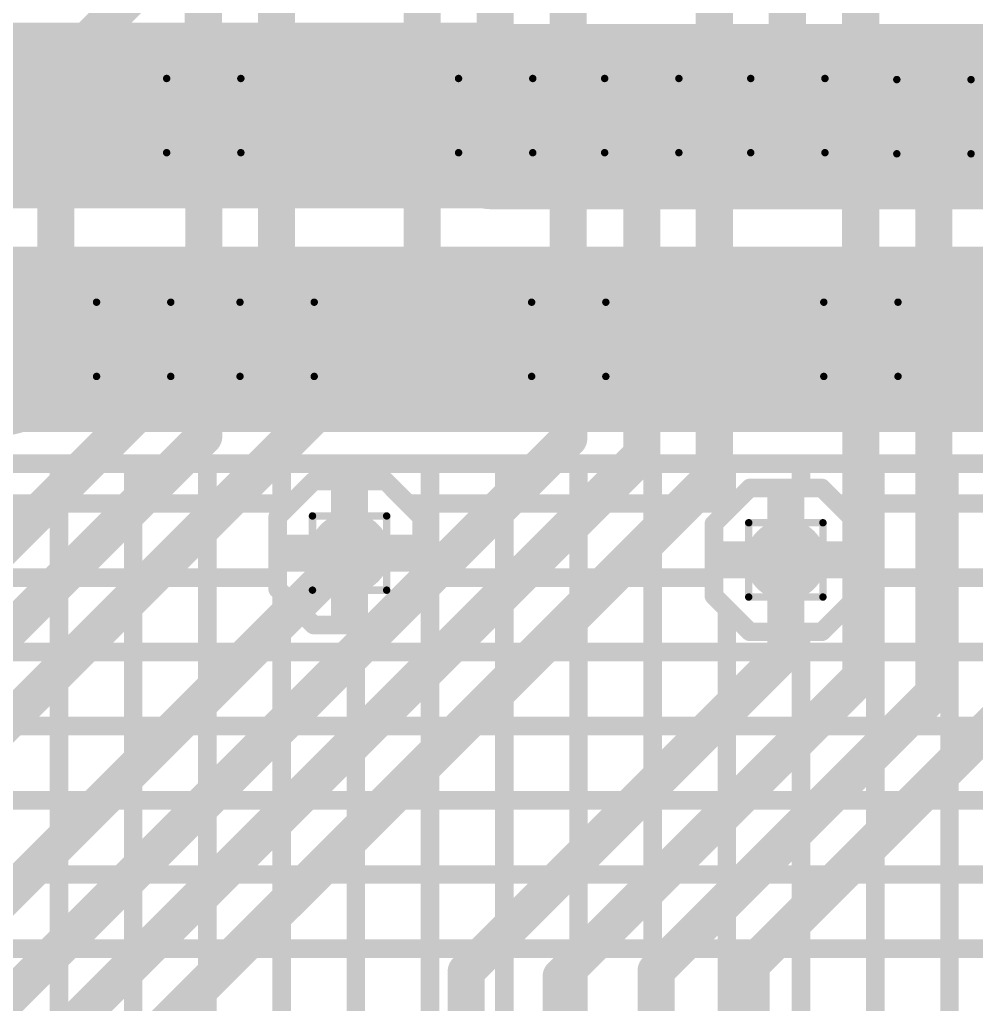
# Model space of a CAD drawing. Header units: inches. Extents: x -3.9 to 9.5, y -7 to 2.6.
# Drawn here: x -0.01 to 0.2478, y -0.6203 to -0.355 of the extents above; entities that cross this region are included whole.
import ezdxf

# ---------------------------------------------------------------- set-up
doc = ezdxf.new("R2010")
doc.units = ezdxf.units.IN
doc.header["$MEASUREMENT"] = 0
for name, color, linetype in [('Bottom Layer', 5, 'Continuous'), ('Bottom Solder', 6, 'Continuous'), ('Drill Drawing', 1, 'Continuous'), ('Top Layer', 1, 'Continuous'), ('Top Solder', 216, 'Continuous'), ('Via Holes', 16, 'Continuous')]:
    doc.layers.add(name, color=color, linetype=linetype)

msp = doc.modelspace()

# ---------------------------------------------------------------- hatches: boundary and pattern name
at = {"layer": 'Bottom Layer'}
h = msp.add_hatch(color=5, dxfattribs=at)
edge = h.paths.add_edge_path()
edge.add_arc((0.03964, -0.38081), 0.00689, 0, 360)
h = msp.add_hatch(color=5, dxfattribs=at)
edge = h.paths.add_edge_path()
edge.add_arc((0.11831, -0.38081), 0.00689, 0, 360)
h = msp.add_hatch(color=5, dxfattribs=at)
edge = h.paths.add_edge_path()
edge.add_arc((0.15768, -0.38081), 0.00689, 0, 360)
h = msp.add_hatch(color=5, dxfattribs=at)
edge = h.paths.add_edge_path()
edge.add_arc((0.19705, -0.38081), 0.00689, 0, 360)
h = msp.add_hatch(color=5, dxfattribs=at)
edge = h.paths.add_edge_path()
edge.add_arc((0.23642, -0.38111), 0.00689, 0, 360)
h = msp.add_hatch(color=5, dxfattribs=at)
edge = h.paths.add_edge_path()
edge.add_arc((0.02075, -0.44111), 0.00689, 0, 360)
h = msp.add_hatch(color=5, dxfattribs=at)
edge = h.paths.add_edge_path()
edge.add_arc((0.05941, -0.44111), 0.00689, 0, 360)
h = msp.add_hatch(color=5, dxfattribs=at)
edge = h.paths.add_edge_path()
edge.add_arc((0.138, -0.44111), 0.00689, 0, 360)
h = msp.add_hatch(color=5, dxfattribs=at)
edge = h.paths.add_edge_path()
edge.add_arc((0.21674, -0.44111), 0.00689, 0, 360)
h = msp.add_hatch(color=5, dxfattribs=at)
edge = h.paths.add_edge_path()
edge.add_arc((0.07894, -0.49872), 0.00689, 0, 360)
h = msp.add_hatch(color=5, dxfattribs=at)
edge = h.paths.add_edge_path()
edge.add_arc((0.19651, -0.50057), 0.00689, 0, 360)
at = {"layer": 'Bottom Solder'}
h = msp.add_hatch(color=6, dxfattribs=at)
edge = h.paths.add_edge_path()
edge.add_arc((0.03964, -0.38081), 0.01089, 0, 360)
h = msp.add_hatch(color=6, dxfattribs=at)
edge = h.paths.add_edge_path()
edge.add_arc((0.11831, -0.38081), 0.01089, 0, 360)
h = msp.add_hatch(color=6, dxfattribs=at)
edge = h.paths.add_edge_path()
edge.add_arc((0.15768, -0.38081), 0.01089, 0, 360)
h = msp.add_hatch(color=6, dxfattribs=at)
edge = h.paths.add_edge_path()
edge.add_arc((0.19705, -0.38081), 0.01089, 0, 360)
h = msp.add_hatch(color=6, dxfattribs=at)
edge = h.paths.add_edge_path()
edge.add_arc((0.23642, -0.38111), 0.01089, 0, 360)
h = msp.add_hatch(color=6, dxfattribs=at)
edge = h.paths.add_edge_path()
edge.add_arc((0.02075, -0.44111), 0.01089, 0, 360)
h = msp.add_hatch(color=6, dxfattribs=at)
edge = h.paths.add_edge_path()
edge.add_arc((0.05941, -0.44111), 0.01089, 0, 360)
h = msp.add_hatch(color=6, dxfattribs=at)
edge = h.paths.add_edge_path()
edge.add_arc((0.138, -0.44111), 0.01089, 0, 360)
h = msp.add_hatch(color=6, dxfattribs=at)
edge = h.paths.add_edge_path()
edge.add_arc((0.21674, -0.44111), 0.01089, 0, 360)
h = msp.add_hatch(color=6, dxfattribs=at)
edge = h.paths.add_edge_path()
edge.add_arc((0.07894, -0.49872), 0.01089, 0, 360)
h = msp.add_hatch(color=6, dxfattribs=at)
edge = h.paths.add_edge_path()
edge.add_arc((0.19651, -0.50057), 0.01089, 0, 360)
at = {"layer": 'Top Layer'}
h = msp.add_hatch(color=1, dxfattribs=at)
edge = h.paths.add_edge_path()
edge.add_arc((0.03964, -0.38081), 0.00689, 0, 360)
h = msp.add_hatch(color=1, dxfattribs=at)
edge = h.paths.add_edge_path()
edge.add_arc((0.11831, -0.38081), 0.00689, 0, 360)
h = msp.add_hatch(color=1, dxfattribs=at)
edge = h.paths.add_edge_path()
edge.add_arc((0.15768, -0.38081), 0.00689, 0, 360)
h = msp.add_hatch(color=1, dxfattribs=at)
edge = h.paths.add_edge_path()
edge.add_arc((0.19705, -0.38081), 0.00689, 0, 360)
h = msp.add_hatch(color=1, dxfattribs=at)
edge = h.paths.add_edge_path()
edge.add_arc((0.23642, -0.38111), 0.00689, 0, 360)
h = msp.add_hatch(color=1, dxfattribs=at)
edge = h.paths.add_edge_path()
edge.add_arc((0.02075, -0.44111), 0.00689, 0, 360)
h = msp.add_hatch(color=1, dxfattribs=at)
edge = h.paths.add_edge_path()
edge.add_arc((0.05941, -0.44111), 0.00689, 0, 360)
h = msp.add_hatch(color=1, dxfattribs=at)
edge = h.paths.add_edge_path()
edge.add_arc((0.138, -0.44111), 0.00689, 0, 360)
h = msp.add_hatch(color=1, dxfattribs=at)
edge = h.paths.add_edge_path()
edge.add_arc((0.21674, -0.44111), 0.00689, 0, 360)
h = msp.add_hatch(color=1, dxfattribs=at)
edge = h.paths.add_edge_path()
edge.add_arc((0.07894, -0.49872), 0.00689, 0, 360)
h = msp.add_hatch(color=1, dxfattribs=at)
edge = h.paths.add_edge_path()
edge.add_arc((0.19651, -0.50057), 0.00689, 0, 360)
at = {"layer": 'Top Solder'}
h = msp.add_hatch(color=216, dxfattribs=at)
edge = h.paths.add_edge_path()
edge.add_arc((0.03964, -0.38081), 0.01089, 0, 360)
h = msp.add_hatch(color=216, dxfattribs=at)
edge = h.paths.add_edge_path()
edge.add_arc((0.11831, -0.38081), 0.01089, 0, 360)
h = msp.add_hatch(color=216, dxfattribs=at)
edge = h.paths.add_edge_path()
edge.add_arc((0.15768, -0.38081), 0.01089, 0, 360)
h = msp.add_hatch(color=216, dxfattribs=at)
edge = h.paths.add_edge_path()
edge.add_arc((0.19705, -0.38081), 0.01089, 0, 360)
h = msp.add_hatch(color=216, dxfattribs=at)
edge = h.paths.add_edge_path()
edge.add_arc((0.23642, -0.38111), 0.01089, 0, 360)
h = msp.add_hatch(color=216, dxfattribs=at)
edge = h.paths.add_edge_path()
edge.add_arc((0.02075, -0.44111), 0.01089, 0, 360)
h = msp.add_hatch(color=216, dxfattribs=at)
edge = h.paths.add_edge_path()
edge.add_arc((0.05941, -0.44111), 0.01089, 0, 360)
h = msp.add_hatch(color=216, dxfattribs=at)
edge = h.paths.add_edge_path()
edge.add_arc((0.138, -0.44111), 0.01089, 0, 360)
h = msp.add_hatch(color=216, dxfattribs=at)
edge = h.paths.add_edge_path()
edge.add_arc((0.21674, -0.44111), 0.01089, 0, 360)
h = msp.add_hatch(color=216, dxfattribs=at)
edge = h.paths.add_edge_path()
edge.add_arc((0.07894, -0.49872), 0.01089, 0, 360)
h = msp.add_hatch(color=216, dxfattribs=at)
edge = h.paths.add_edge_path()
edge.add_arc((0.19651, -0.50057), 0.01089, 0, 360)
at = {"layer": 'Via Holes'}
h = msp.add_hatch(color=7, dxfattribs=at)
edge = h.paths.add_edge_path()
edge.add_arc((0.03964, -0.38081), 0.00394, 0, 360)
h = msp.add_hatch(color=7, dxfattribs=at)
edge = h.paths.add_edge_path()
edge.add_arc((0.11831, -0.38081), 0.00394, 0, 360)
h = msp.add_hatch(color=7, dxfattribs=at)
edge = h.paths.add_edge_path()
edge.add_arc((0.15768, -0.38081), 0.00394, 0, 360)
h = msp.add_hatch(color=7, dxfattribs=at)
edge = h.paths.add_edge_path()
edge.add_arc((0.19705, -0.38081), 0.00394, 0, 360)
h = msp.add_hatch(color=7, dxfattribs=at)
edge = h.paths.add_edge_path()
edge.add_arc((0.23642, -0.38111), 0.00394, 0, 360)
h = msp.add_hatch(color=7, dxfattribs=at)
edge = h.paths.add_edge_path()
edge.add_arc((0.02075, -0.44111), 0.00394, 0, 360)
h = msp.add_hatch(color=7, dxfattribs=at)
edge = h.paths.add_edge_path()
edge.add_arc((0.05941, -0.44111), 0.00394, 0, 360)
h = msp.add_hatch(color=7, dxfattribs=at)
edge = h.paths.add_edge_path()
edge.add_arc((0.138, -0.44111), 0.00394, 0, 360)
h = msp.add_hatch(color=7, dxfattribs=at)
edge = h.paths.add_edge_path()
edge.add_arc((0.21674, -0.44111), 0.00394, 0, 360)
h = msp.add_hatch(color=7, dxfattribs=at)
edge = h.paths.add_edge_path()
edge.add_arc((0.07894, -0.49872), 0.00394, 0, 360)
h = msp.add_hatch(color=7, dxfattribs=at)
edge = h.paths.add_edge_path()
edge.add_arc((0.19651, -0.50057), 0.00394, 0, 360)

# ---------------------------------------------------------------- linework, layer by layer
at = {"layer": 'Bottom Layer'}
for points in [[(0.03954, -0.38071, 0.01, 0.01, 0), (0.03954, -0.08312, 0.01, 0.01, 0)], [(0.05927, -0.44111, 0.01, 0.01, 0), (0.05927, -0.08316, 0.01, 0.01, 0)], [(0.09849, -0.4325, 0.01, 0.01, 0), (0.09849, -0.08301, 0.01, 0.01, 0)], [(0.11818, -0.38081, 0.01, 0.01, 0), (0.11818, -0.08301, 0.01, 0.01, 0)], [(0.13786, -0.44111, 0.01, 0.01, 0), (0.13786, -0.08301, 0.01, 0.01, 0)], [(0.17724, -0.47763, 0.01, 0.01, 0), (0.17724, -0.08301, 0.01, 0.01, 0)], [(0.19692, -0.38081, 0.01, 0.01, 0), (0.19692, -0.08301, 0.01, 0.01, 0)], [(0.21667, -0.44105, 0.01, 0.01, 0), (0.21667, -0.08308, 0.01, 0.01, 0)], [(-0.00025, -0.36911, 0.01, 0.01, 0), (0.01975, -0.34911, 0.01, 0.01, 0)], [(-0.00025, -0.44711, 0.01, 0.01, 0), (-0.00025, -0.36911, 0.01, 0.01, 0)], [(0.03954, -0.38071, 0.01, 0.01, 0), (0.03964, -0.38081, 0.01, 0.01, 0)], [(0.03964, -0.46731, 0.01, 0.01, 0), (0.03964, -0.38081, 0.01, 0.01, 0)], [(0.15768, -0.47223, 0.01, 0.01, 0), (0.15768, -0.38095, 0.01, 0.01, 0)], [(0.23642, -0.5364, 0.01, 0.01, 0), (0.23642, -0.38125, 0.01, 0.01, 0)], [(-0.20012, -0.73111, 0.01, 0.01, 0), (0.09849, -0.4325, 0.01, 0.01, 0)], [(0.02003, -0.44184, 0.01, 0.01, 0), (0.02075, -0.44111, 0.01, 0.01, 0)], [(0.02003, -0.46288, 0.01, 0.01, 0), (0.02003, -0.44184, 0.01, 0.01, 0)], [(0.138, -0.46787, 0.01, 0.01, 0), (0.138, -0.44111, 0.01, 0.01, 0)], [(0.21661, -0.44111, 0.01, 0.01, 0), (0.21667, -0.44105, 0.01, 0.01, 0)], [(0.21661, -0.44111, 0.01, 0.01, 0), (0.21674, -0.44125, 0.01, 0.01, 0)], [(0.21674, -0.53205, 0.01, 0.01, 0), (0.21674, -0.44125, 0.01, 0.01, 0)], [(-0.00025, -0.44711, 0.01, 0.01, -0.414214), (-0.01525, -0.46211, 0.01, 0.01, 0)], [(-0.1962, -0.67911, 0.01, 0.01, 0), (0.02003, -0.46288, 0.01, 0.01, 0)], [(-0.19816, -0.70511, 0.01, 0.01, 0), (0.03964, -0.46731, 0.01, 0.01, 0)], [(-0.19201, -0.79788, 0.01, 0.01, 0), (0.138, -0.46787, 0.01, 0.01, 0)], [(-0.16595, -0.79586, 0.01, 0.01, 0), (0.15768, -0.47223, 0.01, 0.01, 0)], [(-0.1401, -0.79497, 0.01, 0.01, 0), (0.17724, -0.47763, 0.01, 0.01, 0)], [(-0.21921, -0.79687, 0.01, 0.01, 0), (0.07894, -0.49872, 0.01, 0.01, 0)], [(0.19651, -0.52536, 0.01, 0.01, 0), (0.19651, -0.50057, 0.01, 0.01, 0)], [(0.11037, -0.6115, 0.01, 0.01, 0), (0.19651, -0.52536, 0.01, 0.01, 0)], [(0.13596, -0.61283, 0.01, 0.01, 0), (0.21674, -0.53205, 0.01, 0.01, 0)], [(0.16155, -0.61128, 0.01, 0.01, 0), (0.23642, -0.5364, 0.01, 0.01, 0)], [(0.18714, -0.60973, 0.01, 0.01, 0), (0.25598, -0.54089, 0.01, 0.01, 0)], [(0.18714, -0.82674, 0.01, 0.01, 0), (0.18714, -0.60973, 0.01, 0.01, 0)], [(0.11037, -0.82674, 0.01, 0.01, 0), (0.11037, -0.6115, 0.01, 0.01, 0)], [(0.16155, -0.82674, 0.01, 0.01, 0), (0.16155, -0.61128, 0.01, 0.01, 0)], [(0.13596, -0.82603, 0.01, 0.01, 0), (0.13596, -0.61283, 0.01, 0.01, 0)]]:
    msp.add_lwpolyline(points, format="xyseb", dxfattribs=at)
for points in [[(-0.00275, -0.36911, 0.005, 0.005, 1), (0.00225, -0.36911, 0.005, 0.005, 1)], [(-0.00275, -0.36911, 0.005, 0.005, 1), (0.00225, -0.36911, 0.005, 0.005, 1)], [(0.03704, -0.38071, 0.005, 0.005, 1), (0.04204, -0.38071, 0.005, 0.005, 1)], [(0.03704, -0.38071, 0.005, 0.005, 1), (0.04204, -0.38071, 0.005, 0.005, 1)], [(0.03714, -0.38081, 0.005, 0.005, 1), (0.04214, -0.38081, 0.005, 0.005, 1)], [(0.03714, -0.38081, 0.005, 0.005, 1), (0.04214, -0.38081, 0.005, 0.005, 1)], [(0.11568, -0.38081, 0.005, 0.005, 1), (0.12068, -0.38081, 0.005, 0.005, 1)], [(0.15518, -0.38095, 0.005, 0.005, 1), (0.16018, -0.38095, 0.005, 0.005, 1)], [(0.19442, -0.38081, 0.005, 0.005, 1), (0.19942, -0.38081, 0.005, 0.005, 1)], [(0.23392, -0.38125, 0.005, 0.005, 1), (0.23892, -0.38125, 0.005, 0.005, 1)], [(0.09599, -0.4325, 0.005, 0.005, 1), (0.101, -0.4325, 0.005, 0.005, 1)], [(0.09599, -0.4325, 0.005, 0.005, 1), (0.101, -0.4325, 0.005, 0.005, 1)], [(0.01753, -0.44184, 0.005, 0.005, 1), (0.02253, -0.44184, 0.005, 0.005, 1)], [(0.01753, -0.44184, 0.005, 0.005, 1), (0.02253, -0.44184, 0.005, 0.005, 1)], [(0.01825, -0.44111, 0.005, 0.005, 1), (0.02325, -0.44111, 0.005, 0.005, 1)], [(0.05677, -0.44111, 0.005, 0.005, 1), (0.06177, -0.44111, 0.005, 0.005, 1)], [(0.13537, -0.44111, 0.005, 0.005, 1), (0.14036, -0.44111, 0.005, 0.005, 1)], [(0.1355, -0.44111, 0.005, 0.005, 1), (0.1405, -0.44111, 0.005, 0.005, 1)], [(0.21411, -0.44111, 0.005, 0.005, 1), (0.21911, -0.44111, 0.005, 0.005, 1)], [(0.21411, -0.44111, 0.005, 0.005, 1), (0.21911, -0.44111, 0.005, 0.005, 1)], [(0.21417, -0.44105, 0.005, 0.005, 1), (0.21917, -0.44105, 0.005, 0.005, 1)], [(0.21417, -0.44105, 0.005, 0.005, 1), (0.21917, -0.44105, 0.005, 0.005, 1)], [(0.21424, -0.44125, 0.005, 0.005, 1), (0.21924, -0.44125, 0.005, 0.005, 1)], [(0.21424, -0.44125, 0.005, 0.005, 1), (0.21924, -0.44125, 0.005, 0.005, 1)], [(-0.00275, -0.44711, 0.005, 0.005, 1), (0.00225, -0.44711, 0.005, 0.005, 1)], [(-0.00275, -0.44711, 0.005, 0.005, 1), (0.00225, -0.44711, 0.005, 0.005, 1)], [(0.01753, -0.46288, 0.005, 0.005, 1), (0.02253, -0.46288, 0.005, 0.005, 1)], [(0.01753, -0.46288, 0.005, 0.005, 1), (0.02253, -0.46288, 0.005, 0.005, 1)], [(0.03714, -0.46731, 0.005, 0.005, 1), (0.04214, -0.46731, 0.005, 0.005, 1)], [(0.03714, -0.46731, 0.005, 0.005, 1), (0.04214, -0.46731, 0.005, 0.005, 1)], [(0.1355, -0.46787, 0.005, 0.005, 1), (0.1405, -0.46787, 0.005, 0.005, 1)], [(0.1355, -0.46787, 0.005, 0.005, 1), (0.1405, -0.46787, 0.005, 0.005, 1)], [(0.15518, -0.47223, 0.005, 0.005, 1), (0.16018, -0.47223, 0.005, 0.005, 1)], [(0.15518, -0.47223, 0.005, 0.005, 1), (0.16018, -0.47223, 0.005, 0.005, 1)], [(0.17474, -0.47763, 0.005, 0.005, 1), (0.17974, -0.47763, 0.005, 0.005, 1)], [(0.17474, -0.47763, 0.005, 0.005, 1), (0.17974, -0.47763, 0.005, 0.005, 1)], [(0.07644, -0.49872, 0.005, 0.005, 1), (0.08144, -0.49872, 0.005, 0.005, 1)], [(0.19401, -0.50057, 0.005, 0.005, 1), (0.19901, -0.50057, 0.005, 0.005, 1)], [(0.19401, -0.52536, 0.005, 0.005, 1), (0.19901, -0.52536, 0.005, 0.005, 1)], [(0.19401, -0.52536, 0.005, 0.005, 1), (0.19901, -0.52536, 0.005, 0.005, 1)], [(0.21424, -0.53205, 0.005, 0.005, 1), (0.21924, -0.53205, 0.005, 0.005, 1)], [(0.21424, -0.53205, 0.005, 0.005, 1), (0.21924, -0.53205, 0.005, 0.005, 1)], [(0.23392, -0.5364, 0.005, 0.005, 1), (0.23892, -0.5364, 0.005, 0.005, 1)], [(0.23392, -0.5364, 0.005, 0.005, 1), (0.23892, -0.5364, 0.005, 0.005, 1)], [(0.18464, -0.60973, 0.005, 0.005, 1), (0.18964, -0.60973, 0.005, 0.005, 1)], [(0.18464, -0.60973, 0.005, 0.005, 1), (0.18964, -0.60973, 0.005, 0.005, 1)], [(0.10787, -0.6115, 0.005, 0.005, 1), (0.11287, -0.6115, 0.005, 0.005, 1)], [(0.10787, -0.6115, 0.005, 0.005, 1), (0.11287, -0.6115, 0.005, 0.005, 1)], [(0.15905, -0.61128, 0.005, 0.005, 1), (0.16405, -0.61128, 0.005, 0.005, 1)], [(0.15905, -0.61128, 0.005, 0.005, 1), (0.16405, -0.61128, 0.005, 0.005, 1)], [(0.13346, -0.61283, 0.005, 0.005, 1), (0.13846, -0.61283, 0.005, 0.005, 1)], [(0.13346, -0.61283, 0.005, 0.005, 1), (0.13846, -0.61283, 0.005, 0.005, 1)]]:
    msp.add_lwpolyline(points, format="xyseb", close=True, dxfattribs=at)
at = {"layer": 'Drill Drawing'}
for points in [[(0.02964, -0.37081, 0.002, 0.002, 0), (0.04964, -0.37081, 0.002, 0.002, 0)], [(0.02964, -0.39081, 0.002, 0.002, 0), (0.02964, -0.37081, 0.002, 0.002, 0)], [(0.04964, -0.39081, 0.002, 0.002, 0), (0.04964, -0.37081, 0.002, 0.002, 0)], [(0.10831, -0.37081, 0.002, 0.002, 0), (0.12831, -0.37081, 0.002, 0.002, 0)], [(0.10831, -0.39081, 0.002, 0.002, 0), (0.10831, -0.37081, 0.002, 0.002, 0)], [(0.12831, -0.39081, 0.002, 0.002, 0), (0.12831, -0.37081, 0.002, 0.002, 0)], [(0.14768, -0.37081, 0.002, 0.002, 0), (0.16768, -0.37081, 0.002, 0.002, 0)], [(0.14768, -0.39081, 0.002, 0.002, 0), (0.14768, -0.37081, 0.002, 0.002, 0)], [(0.16768, -0.39081, 0.002, 0.002, 0), (0.16768, -0.37081, 0.002, 0.002, 0)], [(0.18705, -0.37081, 0.002, 0.002, 0), (0.20705, -0.37081, 0.002, 0.002, 0)], [(0.18705, -0.39081, 0.002, 0.002, 0), (0.18705, -0.37081, 0.002, 0.002, 0)], [(0.20705, -0.39081, 0.002, 0.002, 0), (0.20705, -0.37081, 0.002, 0.002, 0)], [(0.22642, -0.37111, 0.002, 0.002, 0), (0.24642, -0.37111, 0.002, 0.002, 0)], [(0.22642, -0.39111, 0.002, 0.002, 0), (0.22642, -0.37111, 0.002, 0.002, 0)], [(0.24642, -0.39111, 0.002, 0.002, 0), (0.24642, -0.37111, 0.002, 0.002, 0)], [(0.02964, -0.39081, 0.002, 0.002, 0), (0.04964, -0.39081, 0.002, 0.002, 0)], [(0.10831, -0.39081, 0.002, 0.002, 0), (0.12831, -0.39081, 0.002, 0.002, 0)], [(0.14768, -0.39081, 0.002, 0.002, 0), (0.16768, -0.39081, 0.002, 0.002, 0)], [(0.18705, -0.39081, 0.002, 0.002, 0), (0.20705, -0.39081, 0.002, 0.002, 0)], [(0.22642, -0.39111, 0.002, 0.002, 0), (0.24642, -0.39111, 0.002, 0.002, 0)], [(0.01075, -0.43111, 0.002, 0.002, 0), (0.03075, -0.43111, 0.002, 0.002, 0)], [(0.01075, -0.45111, 0.002, 0.002, 0), (0.01075, -0.43111, 0.002, 0.002, 0)], [(0.03075, -0.45111, 0.002, 0.002, 0), (0.03075, -0.43111, 0.002, 0.002, 0)], [(0.04941, -0.43111, 0.002, 0.002, 0), (0.06941, -0.43111, 0.002, 0.002, 0)], [(0.04941, -0.45111, 0.002, 0.002, 0), (0.04941, -0.43111, 0.002, 0.002, 0)], [(0.06941, -0.45111, 0.002, 0.002, 0), (0.06941, -0.43111, 0.002, 0.002, 0)], [(0.128, -0.43111, 0.002, 0.002, 0), (0.148, -0.43111, 0.002, 0.002, 0)], [(0.128, -0.45111, 0.002, 0.002, 0), (0.128, -0.43111, 0.002, 0.002, 0)], [(0.148, -0.45111, 0.002, 0.002, 0), (0.148, -0.43111, 0.002, 0.002, 0)], [(0.20674, -0.43111, 0.002, 0.002, 0), (0.22674, -0.43111, 0.002, 0.002, 0)], [(0.20674, -0.45111, 0.002, 0.002, 0), (0.20674, -0.43111, 0.002, 0.002, 0)], [(0.22674, -0.45111, 0.002, 0.002, 0), (0.22674, -0.43111, 0.002, 0.002, 0)], [(0.01075, -0.45111, 0.002, 0.002, 0), (0.03075, -0.45111, 0.002, 0.002, 0)], [(0.04941, -0.45111, 0.002, 0.002, 0), (0.06941, -0.45111, 0.002, 0.002, 0)], [(0.128, -0.45111, 0.002, 0.002, 0), (0.148, -0.45111, 0.002, 0.002, 0)], [(0.20674, -0.45111, 0.002, 0.002, 0), (0.22674, -0.45111, 0.002, 0.002, 0)], [(0.06894, -0.48872, 0.002, 0.002, 0), (0.08894, -0.48872, 0.002, 0.002, 0)], [(0.06894, -0.50872, 0.002, 0.002, 0), (0.06894, -0.48872, 0.002, 0.002, 0)], [(0.08894, -0.50872, 0.002, 0.002, 0), (0.08894, -0.48872, 0.002, 0.002, 0)], [(0.18651, -0.49056, 0.002, 0.002, 0), (0.20651, -0.49056, 0.002, 0.002, 0)], [(0.18651, -0.51057, 0.002, 0.002, 0), (0.18651, -0.49056, 0.002, 0.002, 0)], [(0.20651, -0.51057, 0.002, 0.002, 0), (0.20651, -0.49056, 0.002, 0.002, 0)], [(0.06894, -0.50872, 0.002, 0.002, 0), (0.08894, -0.50872, 0.002, 0.002, 0)], [(0.18651, -0.51057, 0.002, 0.002, 0), (0.20651, -0.51057, 0.002, 0.002, 0)]]:
    msp.add_lwpolyline(points, format="xyseb", dxfattribs=at)
for points in [[(0.02914, -0.37081, 0.001, 0.001, 1), (0.03014, -0.37081, 0.001, 0.001, 1)], [(0.02914, -0.37081, 0.001, 0.001, 1), (0.03014, -0.37081, 0.001, 0.001, 1)], [(0.04914, -0.37081, 0.001, 0.001, 1), (0.05014, -0.37081, 0.001, 0.001, 1)], [(0.04914, -0.37081, 0.001, 0.001, 1), (0.05014, -0.37081, 0.001, 0.001, 1)], [(0.10781, -0.37081, 0.001, 0.001, 1), (0.10881, -0.37081, 0.001, 0.001, 1)], [(0.10781, -0.37081, 0.001, 0.001, 1), (0.10881, -0.37081, 0.001, 0.001, 1)], [(0.12781, -0.37081, 0.001, 0.001, 1), (0.12881, -0.37081, 0.001, 0.001, 1)], [(0.12781, -0.37081, 0.001, 0.001, 1), (0.12881, -0.37081, 0.001, 0.001, 1)], [(0.14718, -0.37081, 0.001, 0.001, 1), (0.14818, -0.37081, 0.001, 0.001, 1)], [(0.14718, -0.37081, 0.001, 0.001, 1), (0.14818, -0.37081, 0.001, 0.001, 1)], [(0.16718, -0.37081, 0.001, 0.001, 1), (0.16818, -0.37081, 0.001, 0.001, 1)], [(0.16718, -0.37081, 0.001, 0.001, 1), (0.16818, -0.37081, 0.001, 0.001, 1)], [(0.18655, -0.37081, 0.001, 0.001, 1), (0.18755, -0.37081, 0.001, 0.001, 1)], [(0.18655, -0.37081, 0.001, 0.001, 1), (0.18755, -0.37081, 0.001, 0.001, 1)], [(0.20655, -0.37081, 0.001, 0.001, 1), (0.20755, -0.37081, 0.001, 0.001, 1)], [(0.20655, -0.37081, 0.001, 0.001, 1), (0.20755, -0.37081, 0.001, 0.001, 1)], [(0.22592, -0.37111, 0.001, 0.001, 1), (0.22692, -0.37111, 0.001, 0.001, 1)], [(0.22592, -0.37111, 0.001, 0.001, 1), (0.22692, -0.37111, 0.001, 0.001, 1)], [(0.24592, -0.37111, 0.001, 0.001, 1), (0.24692, -0.37111, 0.001, 0.001, 1)], [(0.24592, -0.37111, 0.001, 0.001, 1), (0.24692, -0.37111, 0.001, 0.001, 1)], [(0.02914, -0.39081, 0.001, 0.001, 1), (0.03014, -0.39081, 0.001, 0.001, 1)], [(0.02914, -0.39081, 0.001, 0.001, 1), (0.03014, -0.39081, 0.001, 0.001, 1)], [(0.04914, -0.39081, 0.001, 0.001, 1), (0.05014, -0.39081, 0.001, 0.001, 1)], [(0.04914, -0.39081, 0.001, 0.001, 1), (0.05014, -0.39081, 0.001, 0.001, 1)], [(0.10781, -0.39081, 0.001, 0.001, 1), (0.10881, -0.39081, 0.001, 0.001, 1)], [(0.10781, -0.39081, 0.001, 0.001, 1), (0.10881, -0.39081, 0.001, 0.001, 1)], [(0.12781, -0.39081, 0.001, 0.001, 1), (0.12881, -0.39081, 0.001, 0.001, 1)], [(0.12781, -0.39081, 0.001, 0.001, 1), (0.12881, -0.39081, 0.001, 0.001, 1)], [(0.14718, -0.39081, 0.001, 0.001, 1), (0.14818, -0.39081, 0.001, 0.001, 1)], [(0.14718, -0.39081, 0.001, 0.001, 1), (0.14818, -0.39081, 0.001, 0.001, 1)], [(0.16718, -0.39081, 0.001, 0.001, 1), (0.16818, -0.39081, 0.001, 0.001, 1)], [(0.16718, -0.39081, 0.001, 0.001, 1), (0.16818, -0.39081, 0.001, 0.001, 1)], [(0.18655, -0.39081, 0.001, 0.001, 1), (0.18755, -0.39081, 0.001, 0.001, 1)], [(0.18655, -0.39081, 0.001, 0.001, 1), (0.18755, -0.39081, 0.001, 0.001, 1)], [(0.20655, -0.39081, 0.001, 0.001, 1), (0.20755, -0.39081, 0.001, 0.001, 1)], [(0.20655, -0.39081, 0.001, 0.001, 1), (0.20755, -0.39081, 0.001, 0.001, 1)], [(0.22592, -0.39111, 0.001, 0.001, 1), (0.22692, -0.39111, 0.001, 0.001, 1)], [(0.22592, -0.39111, 0.001, 0.001, 1), (0.22692, -0.39111, 0.001, 0.001, 1)], [(0.24592, -0.39111, 0.001, 0.001, 1), (0.24692, -0.39111, 0.001, 0.001, 1)], [(0.24592, -0.39111, 0.001, 0.001, 1), (0.24692, -0.39111, 0.001, 0.001, 1)], [(0.01025, -0.43111, 0.001, 0.001, 1), (0.01125, -0.43111, 0.001, 0.001, 1)], [(0.01025, -0.43111, 0.001, 0.001, 1), (0.01125, -0.43111, 0.001, 0.001, 1)], [(0.03025, -0.43111, 0.001, 0.001, 1), (0.03125, -0.43111, 0.001, 0.001, 1)], [(0.03025, -0.43111, 0.001, 0.001, 1), (0.03125, -0.43111, 0.001, 0.001, 1)], [(0.04891, -0.43111, 0.001, 0.001, 1), (0.04991, -0.43111, 0.001, 0.001, 1)], [(0.04891, -0.43111, 0.001, 0.001, 1), (0.04991, -0.43111, 0.001, 0.001, 1)], [(0.06891, -0.43111, 0.001, 0.001, 1), (0.06991, -0.43111, 0.001, 0.001, 1)], [(0.06891, -0.43111, 0.001, 0.001, 1), (0.06991, -0.43111, 0.001, 0.001, 1)], [(0.1275, -0.43111, 0.001, 0.001, 1), (0.1285, -0.43111, 0.001, 0.001, 1)], [(0.1275, -0.43111, 0.001, 0.001, 1), (0.1285, -0.43111, 0.001, 0.001, 1)], [(0.1475, -0.43111, 0.001, 0.001, 1), (0.1485, -0.43111, 0.001, 0.001, 1)], [(0.1475, -0.43111, 0.001, 0.001, 1), (0.1485, -0.43111, 0.001, 0.001, 1)], [(0.20624, -0.43111, 0.001, 0.001, 1), (0.20724, -0.43111, 0.001, 0.001, 1)], [(0.20624, -0.43111, 0.001, 0.001, 1), (0.20724, -0.43111, 0.001, 0.001, 1)], [(0.22624, -0.43111, 0.001, 0.001, 1), (0.22724, -0.43111, 0.001, 0.001, 1)], [(0.22624, -0.43111, 0.001, 0.001, 1), (0.22724, -0.43111, 0.001, 0.001, 1)], [(0.01025, -0.45111, 0.001, 0.001, 1), (0.01125, -0.45111, 0.001, 0.001, 1)], [(0.01025, -0.45111, 0.001, 0.001, 1), (0.01125, -0.45111, 0.001, 0.001, 1)], [(0.03025, -0.45111, 0.001, 0.001, 1), (0.03125, -0.45111, 0.001, 0.001, 1)], [(0.03025, -0.45111, 0.001, 0.001, 1), (0.03125, -0.45111, 0.001, 0.001, 1)], [(0.04891, -0.45111, 0.001, 0.001, 1), (0.04991, -0.45111, 0.001, 0.001, 1)], [(0.04891, -0.45111, 0.001, 0.001, 1), (0.04991, -0.45111, 0.001, 0.001, 1)], [(0.06891, -0.45111, 0.001, 0.001, 1), (0.06991, -0.45111, 0.001, 0.001, 1)], [(0.06891, -0.45111, 0.001, 0.001, 1), (0.06991, -0.45111, 0.001, 0.001, 1)], [(0.1275, -0.45111, 0.001, 0.001, 1), (0.1285, -0.45111, 0.001, 0.001, 1)], [(0.1275, -0.45111, 0.001, 0.001, 1), (0.1285, -0.45111, 0.001, 0.001, 1)], [(0.1475, -0.45111, 0.001, 0.001, 1), (0.1485, -0.45111, 0.001, 0.001, 1)], [(0.1475, -0.45111, 0.001, 0.001, 1), (0.1485, -0.45111, 0.001, 0.001, 1)], [(0.20624, -0.45111, 0.001, 0.001, 1), (0.20724, -0.45111, 0.001, 0.001, 1)], [(0.20624, -0.45111, 0.001, 0.001, 1), (0.20724, -0.45111, 0.001, 0.001, 1)], [(0.22624, -0.45111, 0.001, 0.001, 1), (0.22724, -0.45111, 0.001, 0.001, 1)], [(0.22624, -0.45111, 0.001, 0.001, 1), (0.22724, -0.45111, 0.001, 0.001, 1)], [(0.06844, -0.48872, 0.001, 0.001, 1), (0.06944, -0.48872, 0.001, 0.001, 1)], [(0.06844, -0.48872, 0.001, 0.001, 1), (0.06944, -0.48872, 0.001, 0.001, 1)], [(0.08844, -0.48872, 0.001, 0.001, 1), (0.08944, -0.48872, 0.001, 0.001, 1)], [(0.08844, -0.48872, 0.001, 0.001, 1), (0.08944, -0.48872, 0.001, 0.001, 1)], [(0.18601, -0.49056, 0.001, 0.001, 1), (0.18701, -0.49056, 0.001, 0.001, 1)], [(0.18601, -0.49056, 0.001, 0.001, 1), (0.18701, -0.49056, 0.001, 0.001, 1)], [(0.20601, -0.49056, 0.001, 0.001, 1), (0.20701, -0.49056, 0.001, 0.001, 1)], [(0.20601, -0.49056, 0.001, 0.001, 1), (0.20701, -0.49056, 0.001, 0.001, 1)], [(0.06844, -0.50872, 0.001, 0.001, 1), (0.06944, -0.50872, 0.001, 0.001, 1)], [(0.06844, -0.50872, 0.001, 0.001, 1), (0.06944, -0.50872, 0.001, 0.001, 1)], [(0.08844, -0.50872, 0.001, 0.001, 1), (0.08944, -0.50872, 0.001, 0.001, 1)], [(0.08844, -0.50872, 0.001, 0.001, 1), (0.08944, -0.50872, 0.001, 0.001, 1)], [(0.18601, -0.51057, 0.001, 0.001, 1), (0.18701, -0.51057, 0.001, 0.001, 1)], [(0.18601, -0.51057, 0.001, 0.001, 1), (0.18701, -0.51057, 0.001, 0.001, 1)], [(0.20601, -0.51057, 0.001, 0.001, 1), (0.20701, -0.51057, 0.001, 0.001, 1)], [(0.20601, -0.51057, 0.001, 0.001, 1), (0.20701, -0.51057, 0.001, 0.001, 1)]]:
    msp.add_lwpolyline(points, format="xyseb", close=True, dxfattribs=at)
at = {"layer": 'Top Layer'}
for points in [[(-0.05695, -0.38081, 0.05, 0.05, 0), (0.03964, -0.38081, 0.05, 0.05, 0)], [(0.03964, -0.38081, 0.05, 0.05, 0), (0.11831, -0.38081, 0.05, 0.05, 0)], [(0.11831, -0.38111, 0.05, 0.05, 0), (0.23642, -0.38111, 0.05, 0.05, 0)], [(0.23642, -0.38111, 0.05, 0.05, 0), (0.31516, -0.38111, 0.05, 0.05, 0)], [(-0.02736, -0.44111, 0.05, 0.05, 0), (0.02075, -0.44111, 0.05, 0.05, 0)], [(0.02075, -0.44111, 0.05, 0.05, 0), (0.05941, -0.44111, 0.05, 0.05, 0)], [(0.05941, -0.44111, 0.05, 0.05, 0), (0.138, -0.44111, 0.05, 0.05, 0)], [(0.138, -0.44111, 0.05, 0.05, 0), (0.21674, -0.44111, 0.05, 0.05, 0)], [(0.21674, -0.44111, 0.05, 0.05, 0), (0.29548, -0.44111, 0.05, 0.05, 0)], [(-0.04411, -0.47461, 0.005, 0.005, 0), (0.004, -0.47461, 0.005, 0.005, 0)], [(0.00062, -0.77111, 0.005, 0.005, 0), (0.00062, -0.47461, 0.005, 0.005, 0)], [(0.004, -0.47461, 0.005, 0.005, 0), (0.0375, -0.47461, 0.005, 0.005, 0)], [(0.004, -0.47461, 0.005, 0.005, 0), (0.0375, -0.47461, 0.005, 0.005, 0)], [(0.02062, -0.77111, 0.005, 0.005, 0), (0.02062, -0.47461, 0.005, 0.005, 0)], [(0.0375, -0.47461, 0.005, 0.005, 0), (0.04266, -0.47461, 0.005, 0.005, 0)], [(0.04062, -0.77111, 0.005, 0.005, 0), (0.04062, -0.47461, 0.005, 0.005, 0)], [(0.04266, -0.47461, 0.005, 0.005, 0), (0.07616, -0.47461, 0.005, 0.005, 0)], [(0.04266, -0.47461, 0.005, 0.005, 0), (0.07616, -0.47461, 0.005, 0.005, 0)], [(0.06062, -0.48796, 0.005, 0.005, 0), (0.06062, -0.47461, 0.005, 0.005, 0)], [(0.07616, -0.47461, 0.005, 0.005, 0), (0.12125, -0.47461, 0.005, 0.005, 0)], [(0.08062, -0.47933, 0.005, 0.005, 0), (0.08062, -0.47461, 0.005, 0.005, 0)], [(0.10062, -0.82935, 0.005, 0.005, 0), (0.10062, -0.47461, 0.005, 0.005, 0)], [(0.12062, -0.83111, 0.005, 0.005, 0), (0.12062, -0.47461, 0.005, 0.005, 0)], [(0.12125, -0.47461, 0.005, 0.005, 0), (0.15475, -0.47461, 0.005, 0.005, 0)], [(0.12125, -0.47461, 0.005, 0.005, 0), (0.15475, -0.47461, 0.005, 0.005, 0)], [(0.14062, -0.83111, 0.005, 0.005, 0), (0.14062, -0.47461, 0.005, 0.005, 0)], [(0.15475, -0.47461, 0.005, 0.005, 0), (0.19999, -0.47461, 0.005, 0.005, 0)], [(0.16062, -0.83111, 0.005, 0.005, 0), (0.16062, -0.47461, 0.005, 0.005, 0)], [(0.18062, -0.48736, 0.005, 0.005, 0), (0.18062, -0.47461, 0.005, 0.005, 0)], [(0.19999, -0.47461, 0.005, 0.005, 0), (0.23349, -0.47461, 0.005, 0.005, 0)], [(0.19999, -0.47461, 0.005, 0.005, 0), (0.23349, -0.47461, 0.005, 0.005, 0)], [(0.20062, -0.48118, 0.005, 0.005, 0), (0.20062, -0.47461, 0.005, 0.005, 0)], [(0.22062, -0.80392, 0.005, 0.005, 0), (0.22062, -0.47461, 0.005, 0.005, 0)], [(0.23349, -0.47461, 0.005, 0.005, 0), (0.27873, -0.47461, 0.005, 0.005, 0)], [(0.24062, -0.77287, 0.005, 0.005, 0), (0.24062, -0.47461, 0.005, 0.005, 0)], [(0.05955, -0.48903, 0.005, 0.005, 0), (0.06925, -0.47933, 0.005, 0.005, 0)], [(0.06925, -0.47933, 0.005, 0.005, 0), (0.08864, -0.47933, 0.005, 0.005, 0)], [(0.07894, -0.49872, 0.01, 0.01, 0), (0.07894, -0.48183, 0.01, 0.01, 0)], [(0.08864, -0.47933, 0.005, 0.005, 0), (0.09833, -0.48903, 0.005, 0.005, 0)], [(0.17712, -0.49087, 0.005, 0.005, 0), (0.18681, -0.48118, 0.005, 0.005, 0)], [(0.18681, -0.48118, 0.005, 0.005, 0), (0.2062, -0.48118, 0.005, 0.005, 0)], [(0.19651, -0.50057, 0.01, 0.01, 0), (0.19651, -0.48368, 0.01, 0.01, 0)], [(0.2062, -0.48118, 0.005, 0.005, 0), (0.2159, -0.49087, 0.005, 0.005, 0)], [(-0.03536, -0.48536, 0.005, 0.005, 0), (0.06322, -0.48536, 0.005, 0.005, 0)], [(0.09467, -0.48536, 0.005, 0.005, 0), (0.18262, -0.48536, 0.005, 0.005, 0)], [(0.21039, -0.48536, 0.005, 0.005, 0), (0.26246, -0.48536, 0.005, 0.005, 0)], [(0.05955, -0.50842, 0.005, 0.005, 0), (0.05955, -0.48903, 0.005, 0.005, 0)], [(0.09833, -0.50842, 0.005, 0.005, 0), (0.09833, -0.48903, 0.005, 0.005, 0)], [(0.17712, -0.51026, 0.005, 0.005, 0), (0.17712, -0.49087, 0.005, 0.005, 0)], [(0.2159, -0.51026, 0.005, 0.005, 0), (0.2159, -0.49087, 0.005, 0.005, 0)], [(0.06205, -0.49872, 0.01, 0.01, 0), (0.07894, -0.49872, 0.01, 0.01, 0)], [(0.07894, -0.49872, 0.01, 0.01, 0), (0.09583, -0.49872, 0.01, 0.01, 0)], [(0.07894, -0.51561, 0.01, 0.01, 0), (0.07894, -0.49872, 0.01, 0.01, 0)], [(0.17962, -0.50057, 0.01, 0.01, 0), (0.19651, -0.50057, 0.01, 0.01, 0)], [(0.19651, -0.50057, 0.01, 0.01, 0), (0.2134, -0.50057, 0.01, 0.01, 0)], [(0.19651, -0.51745, 0.01, 0.01, 0), (0.19651, -0.50057, 0.01, 0.01, 0)], [(-0.02986, -0.50536, 0.005, 0.005, 0), (0.05955, -0.50536, 0.005, 0.005, 0)], [(0.09833, -0.50536, 0.005, 0.005, 0), (0.17712, -0.50536, 0.005, 0.005, 0)], [(0.2159, -0.50536, 0.005, 0.005, 0), (0.2564, -0.50536, 0.005, 0.005, 0)], [(0.05955, -0.50842, 0.005, 0.005, 0), (0.06925, -0.51811, 0.005, 0.005, 0)], [(0.08864, -0.51811, 0.005, 0.005, 0), (0.09833, -0.50842, 0.005, 0.005, 0)], [(0.06062, -0.77278, 0.005, 0.005, 0), (0.06062, -0.50949, 0.005, 0.005, 0)], [(0.17712, -0.51026, 0.005, 0.005, 0), (0.18681, -0.51995, 0.005, 0.005, 0)], [(0.2062, -0.51995, 0.005, 0.005, 0), (0.2159, -0.51026, 0.005, 0.005, 0)], [(0.18062, -0.83111, 0.005, 0.005, 0), (0.18062, -0.51377, 0.005, 0.005, 0)], [(0.06925, -0.51811, 0.005, 0.005, 0), (0.08864, -0.51811, 0.005, 0.005, 0)], [(0.08062, -0.79831, 0.005, 0.005, 0), (0.08062, -0.51811, 0.005, 0.005, 0)], [(0.18681, -0.51995, 0.005, 0.005, 0), (0.2062, -0.51995, 0.005, 0.005, 0)], [(0.20062, -0.82945, 0.005, 0.005, 0), (0.20062, -0.51995, 0.005, 0.005, 0)], [(-0.23625, -0.52536, 0.005, 0.005, 0), (0.88075, -0.52536, 0.005, 0.005, 0)], [(-0.23625, -0.54536, 0.005, 0.005, 0), (0.88075, -0.54536, 0.005, 0.005, 0)], [(-0.23625, -0.56536, 0.005, 0.005, 0), (0.88075, -0.56536, 0.005, 0.005, 0)], [(-0.23625, -0.58536, 0.005, 0.005, 0), (0.88075, -0.58536, 0.005, 0.005, 0)], [(-0.23739, -0.60536, 0.005, 0.005, 0), (0.88142, -0.60536, 0.005, 0.005, 0)]]:
    msp.add_lwpolyline(points, format="xyseb", dxfattribs=at)
for points in [[(0.02714, -0.38081, 0.025, 0.025, 1), (0.05214, -0.38081, 0.025, 0.025, 1)], [(0.02714, -0.38081, 0.025, 0.025, 1), (0.05214, -0.38081, 0.025, 0.025, 1)], [(0.10581, -0.38081, 0.025, 0.025, 1), (0.13081, -0.38081, 0.025, 0.025, 1)], [(0.10581, -0.38111, 0.025, 0.025, 1), (0.13081, -0.38111, 0.025, 0.025, 1)], [(0.22392, -0.38111, 0.025, 0.025, 1), (0.24892, -0.38111, 0.025, 0.025, 1)], [(0.22392, -0.38111, 0.025, 0.025, 1), (0.24892, -0.38111, 0.025, 0.025, 1)], [(-0.03986, -0.44111, 0.025, 0.025, 1), (-0.01486, -0.44111, 0.025, 0.025, 1)], [(0.00825, -0.44111, 0.025, 0.025, 1), (0.03325, -0.44111, 0.025, 0.025, 1)], [(0.00825, -0.44111, 0.025, 0.025, 1), (0.03325, -0.44111, 0.025, 0.025, 1)], [(0.04691, -0.44111, 0.025, 0.025, 1), (0.07191, -0.44111, 0.025, 0.025, 1)], [(0.04691, -0.44111, 0.025, 0.025, 1), (0.07191, -0.44111, 0.025, 0.025, 1)], [(0.1255, -0.44111, 0.025, 0.025, 1), (0.1505, -0.44111, 0.025, 0.025, 1)], [(0.1255, -0.44111, 0.025, 0.025, 1), (0.1505, -0.44111, 0.025, 0.025, 1)], [(0.20424, -0.44111, 0.025, 0.025, 1), (0.22924, -0.44111, 0.025, 0.025, 1)], [(0.20424, -0.44111, 0.025, 0.025, 1), (0.22924, -0.44111, 0.025, 0.025, 1)], [(-0.00063, -0.47461, 0.0025, 0.0025, 1), (0.00187, -0.47461, 0.0025, 0.0025, 1)], [(0.00275, -0.47461, 0.0025, 0.0025, 1), (0.00525, -0.47461, 0.0025, 0.0025, 1)], [(0.00275, -0.47461, 0.0025, 0.0025, 1), (0.00525, -0.47461, 0.0025, 0.0025, 1)], [(0.00275, -0.47461, 0.0025, 0.0025, 1), (0.00525, -0.47461, 0.0025, 0.0025, 1)], [(0.01937, -0.47461, 0.0025, 0.0025, 1), (0.02187, -0.47461, 0.0025, 0.0025, 1)], [(0.03625, -0.47461, 0.0025, 0.0025, 1), (0.03875, -0.47461, 0.0025, 0.0025, 1)], [(0.03625, -0.47461, 0.0025, 0.0025, 1), (0.03875, -0.47461, 0.0025, 0.0025, 1)], [(0.03625, -0.47461, 0.0025, 0.0025, 1), (0.03875, -0.47461, 0.0025, 0.0025, 1)], [(0.03937, -0.47461, 0.0025, 0.0025, 1), (0.04187, -0.47461, 0.0025, 0.0025, 1)], [(0.04141, -0.47461, 0.0025, 0.0025, 1), (0.04391, -0.47461, 0.0025, 0.0025, 1)], [(0.04141, -0.47461, 0.0025, 0.0025, 1), (0.04391, -0.47461, 0.0025, 0.0025, 1)], [(0.04141, -0.47461, 0.0025, 0.0025, 1), (0.04391, -0.47461, 0.0025, 0.0025, 1)], [(0.05937, -0.47461, 0.0025, 0.0025, 1), (0.06187, -0.47461, 0.0025, 0.0025, 1)], [(0.07491, -0.47461, 0.0025, 0.0025, 1), (0.07741, -0.47461, 0.0025, 0.0025, 1)], [(0.07491, -0.47461, 0.0025, 0.0025, 1), (0.07741, -0.47461, 0.0025, 0.0025, 1)], [(0.07491, -0.47461, 0.0025, 0.0025, 1), (0.07741, -0.47461, 0.0025, 0.0025, 1)], [(0.07937, -0.47461, 0.0025, 0.0025, 1), (0.08187, -0.47461, 0.0025, 0.0025, 1)], [(0.09937, -0.47461, 0.0025, 0.0025, 1), (0.10187, -0.47461, 0.0025, 0.0025, 1)], [(0.11937, -0.47461, 0.0025, 0.0025, 1), (0.12187, -0.47461, 0.0025, 0.0025, 1)], [(0.12, -0.47461, 0.0025, 0.0025, 1), (0.1225, -0.47461, 0.0025, 0.0025, 1)], [(0.12, -0.47461, 0.0025, 0.0025, 1), (0.1225, -0.47461, 0.0025, 0.0025, 1)], [(0.12, -0.47461, 0.0025, 0.0025, 1), (0.1225, -0.47461, 0.0025, 0.0025, 1)], [(0.13937, -0.47461, 0.0025, 0.0025, 1), (0.14187, -0.47461, 0.0025, 0.0025, 1)], [(0.1535, -0.47461, 0.0025, 0.0025, 1), (0.156, -0.47461, 0.0025, 0.0025, 1)], [(0.1535, -0.47461, 0.0025, 0.0025, 1), (0.156, -0.47461, 0.0025, 0.0025, 1)], [(0.1535, -0.47461, 0.0025, 0.0025, 1), (0.156, -0.47461, 0.0025, 0.0025, 1)], [(0.15937, -0.47461, 0.0025, 0.0025, 1), (0.16187, -0.47461, 0.0025, 0.0025, 1)], [(0.17937, -0.47461, 0.0025, 0.0025, 1), (0.18187, -0.47461, 0.0025, 0.0025, 1)], [(0.19874, -0.47461, 0.0025, 0.0025, 1), (0.20124, -0.47461, 0.0025, 0.0025, 1)], [(0.19874, -0.47461, 0.0025, 0.0025, 1), (0.20124, -0.47461, 0.0025, 0.0025, 1)], [(0.19874, -0.47461, 0.0025, 0.0025, 1), (0.20124, -0.47461, 0.0025, 0.0025, 1)], [(0.19937, -0.47461, 0.0025, 0.0025, 1), (0.20187, -0.47461, 0.0025, 0.0025, 1)], [(0.21937, -0.47461, 0.0025, 0.0025, 1), (0.22187, -0.47461, 0.0025, 0.0025, 1)], [(0.23224, -0.47461, 0.0025, 0.0025, 1), (0.23474, -0.47461, 0.0025, 0.0025, 1)], [(0.23224, -0.47461, 0.0025, 0.0025, 1), (0.23474, -0.47461, 0.0025, 0.0025, 1)], [(0.23224, -0.47461, 0.0025, 0.0025, 1), (0.23474, -0.47461, 0.0025, 0.0025, 1)], [(0.23937, -0.47461, 0.0025, 0.0025, 1), (0.24187, -0.47461, 0.0025, 0.0025, 1)], [(0.068, -0.47933, 0.0025, 0.0025, 1), (0.0705, -0.47933, 0.0025, 0.0025, 1)], [(0.068, -0.47933, 0.0025, 0.0025, 1), (0.0705, -0.47933, 0.0025, 0.0025, 1)], [(0.07644, -0.48183, 0.005, 0.005, 1), (0.08144, -0.48183, 0.005, 0.005, 1)], [(0.07937, -0.47933, 0.0025, 0.0025, 1), (0.08187, -0.47933, 0.0025, 0.0025, 1)], [(0.08739, -0.47933, 0.0025, 0.0025, 1), (0.08989, -0.47933, 0.0025, 0.0025, 1)], [(0.08739, -0.47933, 0.0025, 0.0025, 1), (0.08989, -0.47933, 0.0025, 0.0025, 1)], [(0.18556, -0.48118, 0.0025, 0.0025, 1), (0.18806, -0.48118, 0.0025, 0.0025, 1)], [(0.18556, -0.48118, 0.0025, 0.0025, 1), (0.18806, -0.48118, 0.0025, 0.0025, 1)], [(0.19401, -0.48368, 0.005, 0.005, 1), (0.19901, -0.48368, 0.005, 0.005, 1)], [(0.19937, -0.48118, 0.0025, 0.0025, 1), (0.20187, -0.48118, 0.0025, 0.0025, 1)], [(0.20495, -0.48118, 0.0025, 0.0025, 1), (0.20745, -0.48118, 0.0025, 0.0025, 1)], [(0.20495, -0.48118, 0.0025, 0.0025, 1), (0.20745, -0.48118, 0.0025, 0.0025, 1)], [(0.06197, -0.48536, 0.0025, 0.0025, 1), (0.06447, -0.48536, 0.0025, 0.0025, 1)], [(0.09342, -0.48536, 0.0025, 0.0025, 1), (0.09592, -0.48536, 0.0025, 0.0025, 1)], [(0.18137, -0.48536, 0.0025, 0.0025, 1), (0.18387, -0.48536, 0.0025, 0.0025, 1)], [(0.20914, -0.48536, 0.0025, 0.0025, 1), (0.21164, -0.48536, 0.0025, 0.0025, 1)], [(0.05937, -0.48796, 0.0025, 0.0025, 1), (0.06187, -0.48796, 0.0025, 0.0025, 1)], [(0.17937, -0.48736, 0.0025, 0.0025, 1), (0.18187, -0.48736, 0.0025, 0.0025, 1)], [(0.0583, -0.48903, 0.0025, 0.0025, 1), (0.0608, -0.48903, 0.0025, 0.0025, 1)], [(0.0583, -0.48903, 0.0025, 0.0025, 1), (0.0608, -0.48903, 0.0025, 0.0025, 1)], [(0.09708, -0.48903, 0.0025, 0.0025, 1), (0.09958, -0.48903, 0.0025, 0.0025, 1)], [(0.09708, -0.48903, 0.0025, 0.0025, 1), (0.09958, -0.48903, 0.0025, 0.0025, 1)], [(0.17587, -0.49087, 0.0025, 0.0025, 1), (0.17837, -0.49087, 0.0025, 0.0025, 1)], [(0.17587, -0.49087, 0.0025, 0.0025, 1), (0.17837, -0.49087, 0.0025, 0.0025, 1)], [(0.21465, -0.49087, 0.0025, 0.0025, 1), (0.21715, -0.49087, 0.0025, 0.0025, 1)], [(0.21465, -0.49087, 0.0025, 0.0025, 1), (0.21715, -0.49087, 0.0025, 0.0025, 1)], [(0.05955, -0.49872, 0.005, 0.005, 1), (0.06455, -0.49872, 0.005, 0.005, 1)], [(0.07644, -0.49872, 0.005, 0.005, 1), (0.08144, -0.49872, 0.005, 0.005, 1)], [(0.07644, -0.49872, 0.005, 0.005, 1), (0.08144, -0.49872, 0.005, 0.005, 1)], [(0.07644, -0.49872, 0.005, 0.005, 1), (0.08144, -0.49872, 0.005, 0.005, 1)], [(0.07644, -0.49872, 0.005, 0.005, 1), (0.08144, -0.49872, 0.005, 0.005, 1)], [(0.09333, -0.49872, 0.005, 0.005, 1), (0.09833, -0.49872, 0.005, 0.005, 1)], [(0.17712, -0.50057, 0.005, 0.005, 1), (0.18212, -0.50057, 0.005, 0.005, 1)], [(0.19401, -0.50057, 0.005, 0.005, 1), (0.19901, -0.50057, 0.005, 0.005, 1)], [(0.19401, -0.50057, 0.005, 0.005, 1), (0.19901, -0.50057, 0.005, 0.005, 1)], [(0.19401, -0.50057, 0.005, 0.005, 1), (0.19901, -0.50057, 0.005, 0.005, 1)], [(0.19401, -0.50057, 0.005, 0.005, 1), (0.19901, -0.50057, 0.005, 0.005, 1)], [(0.2109, -0.50057, 0.005, 0.005, 1), (0.2159, -0.50057, 0.005, 0.005, 1)], [(0.0583, -0.50536, 0.0025, 0.0025, 1), (0.0608, -0.50536, 0.0025, 0.0025, 1)], [(0.09708, -0.50536, 0.0025, 0.0025, 1), (0.09958, -0.50536, 0.0025, 0.0025, 1)], [(0.17587, -0.50536, 0.0025, 0.0025, 1), (0.17837, -0.50536, 0.0025, 0.0025, 1)], [(0.21465, -0.50536, 0.0025, 0.0025, 1), (0.21715, -0.50536, 0.0025, 0.0025, 1)], [(0.0583, -0.50842, 0.0025, 0.0025, 1), (0.0608, -0.50842, 0.0025, 0.0025, 1)], [(0.0583, -0.50842, 0.0025, 0.0025, 1), (0.0608, -0.50842, 0.0025, 0.0025, 1)], [(0.09708, -0.50842, 0.0025, 0.0025, 1), (0.09958, -0.50842, 0.0025, 0.0025, 1)], [(0.09708, -0.50842, 0.0025, 0.0025, 1), (0.09958, -0.50842, 0.0025, 0.0025, 1)], [(0.05937, -0.50949, 0.0025, 0.0025, 1), (0.06187, -0.50949, 0.0025, 0.0025, 1)], [(0.17587, -0.51026, 0.0025, 0.0025, 1), (0.17837, -0.51026, 0.0025, 0.0025, 1)], [(0.17587, -0.51026, 0.0025, 0.0025, 1), (0.17837, -0.51026, 0.0025, 0.0025, 1)], [(0.21465, -0.51026, 0.0025, 0.0025, 1), (0.21715, -0.51026, 0.0025, 0.0025, 1)], [(0.21465, -0.51026, 0.0025, 0.0025, 1), (0.21715, -0.51026, 0.0025, 0.0025, 1)], [(0.07644, -0.51561, 0.005, 0.005, 1), (0.08144, -0.51561, 0.005, 0.005, 1)], [(0.17937, -0.51377, 0.0025, 0.0025, 1), (0.18187, -0.51377, 0.0025, 0.0025, 1)], [(0.19401, -0.51745, 0.005, 0.005, 1), (0.19901, -0.51745, 0.005, 0.005, 1)], [(0.068, -0.51811, 0.0025, 0.0025, 1), (0.0705, -0.51811, 0.0025, 0.0025, 1)], [(0.068, -0.51811, 0.0025, 0.0025, 1), (0.0705, -0.51811, 0.0025, 0.0025, 1)], [(0.07937, -0.51811, 0.0025, 0.0025, 1), (0.08187, -0.51811, 0.0025, 0.0025, 1)], [(0.08739, -0.51811, 0.0025, 0.0025, 1), (0.08989, -0.51811, 0.0025, 0.0025, 1)], [(0.08739, -0.51811, 0.0025, 0.0025, 1), (0.08989, -0.51811, 0.0025, 0.0025, 1)], [(0.18556, -0.51995, 0.0025, 0.0025, 1), (0.18806, -0.51995, 0.0025, 0.0025, 1)], [(0.18556, -0.51995, 0.0025, 0.0025, 1), (0.18806, -0.51995, 0.0025, 0.0025, 1)], [(0.19937, -0.51995, 0.0025, 0.0025, 1), (0.20187, -0.51995, 0.0025, 0.0025, 1)], [(0.20495, -0.51995, 0.0025, 0.0025, 1), (0.20745, -0.51995, 0.0025, 0.0025, 1)], [(0.20495, -0.51995, 0.0025, 0.0025, 1), (0.20745, -0.51995, 0.0025, 0.0025, 1)]]:
    msp.add_lwpolyline(points, format="xyseb", close=True, dxfattribs=at)

doc.saveas('drawing.dxf')
